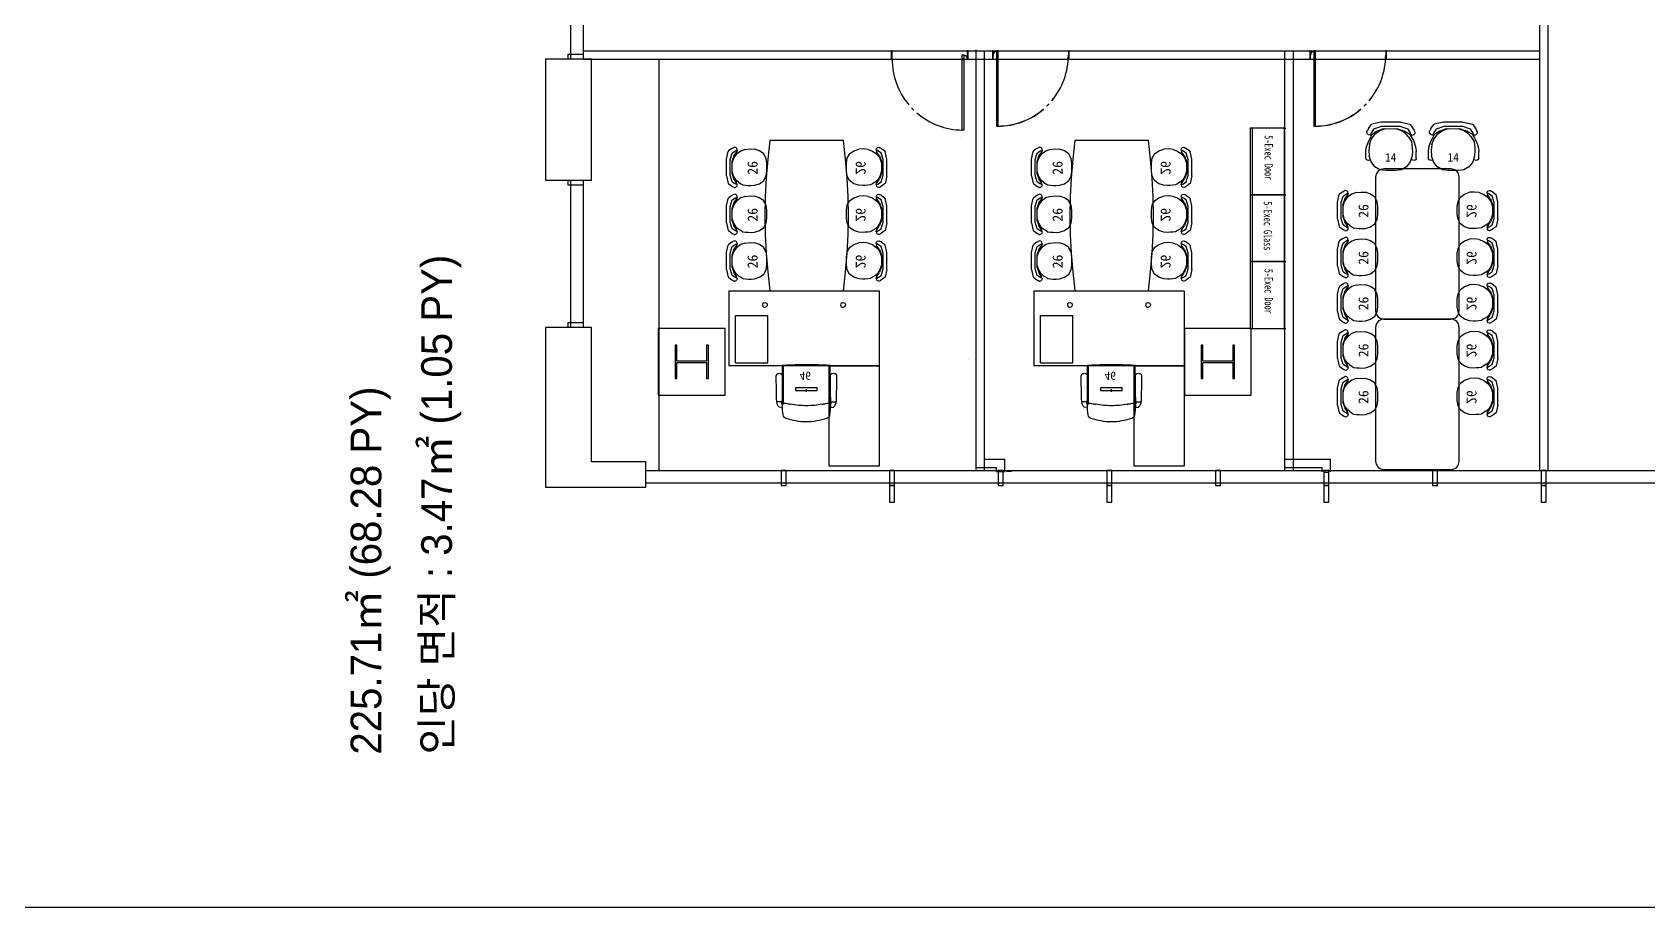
# Model space of a CAD drawing. Header units: millimetres. Extents: x 10479 to 135323, y 879012 to 965592.
# Drawn here: x 25186 to 44529, y 890564 to 901048 of the extents above; entities that cross this region are included whole.
import ezdxf
from ezdxf.enums import TextEntityAlignment as Align

# ---------------------------------------------------------------- set-up
doc = ezdxf.new("R2010")
doc.units = ezdxf.units.MM
doc.header["$PDMODE"] = 2
doc.header["$PDSIZE"] = 15
for name, color, linetype in [('$CHAR', 3, 'Continuous'), ('보루네오', 140, 'Continuous'), ('시디즈', 211, 'Continuous')]:
    doc.layers.add(name, color=color, linetype=linetype)
doc.styles.add('돋움', font='')
doc.styles.get('돋움').set_extended_font_data('Dotum')

# ---------------------------------------------------------------- blocks, each defined once
blk = doc.blocks.new('도각')
at = {"color": 1}
blk.add_lwpolyline([(86695, 6921), (160695, 6921), (160695, -39490), (86695, -39490)], close=True, dxfattribs=at)
blk = doc.blocks.new('책상_중역책상_보루네오_중역세트')
at = {"layer": '보루네오'}
for p, q in [((27952, 169323), (26152, 169323)), ((26152, 168423), (26152, 169323)), ((26231, 169287), (26619, 169287)), ((26231, 169287), (26231, 168719)), ((26619, 169287), (26619, 168719)), ((27952, 168423), (27952, 169323)), ((26231, 168719), (26619, 168719)), ((26555, 168593), (26557, 168604)), ((26557, 168581), (26555, 168593)), ((26557, 168604), (26563, 168613)), ((26563, 168572), (26557, 168581)), ((26563, 168613), (26573, 168619)), ((26573, 168566), (26563, 168572)), ((26573, 168619), (26584, 168622)), ((26573, 168566), (26584, 168564)), ((26595, 168619), (26584, 168622)), ((26584, 168564), (26595, 168566)), ((26605, 168613), (26595, 168619)), ((26595, 168566), (26605, 168572)), ((26611, 168604), (26605, 168613)), ((26605, 168572), (26611, 168581)), ((26613, 168593), (26611, 168604)), ((26611, 168581), (26613, 168593)), ((27490, 168593), (27492, 168604)), ((27492, 168581), (27490, 168593)), ((27492, 168604), (27498, 168613)), ((27498, 168572), (27492, 168581)), ((27498, 168613), (27508, 168619)), ((27508, 168566), (27498, 168572)), ((27508, 168619), (27519, 168622)), ((27508, 168566), (27519, 168564)), ((27530, 168619), (27519, 168622)), ((27519, 168564), (27530, 168566)), ((27540, 168613), (27530, 168619)), ((27530, 168566), (27540, 168572)), ((27546, 168604), (27540, 168613)), ((27540, 168572), (27546, 168581)), ((27548, 168593), (27546, 168604)), ((27546, 168581), (27548, 168593)), ((26152, 168423), (27952, 168423)), ((26619, 168198), (26645, 168423)), ((26645, 168423), (27524, 168423)), ((27524, 168423), (27551, 168198)), ((26601, 167973), (26619, 168198)), ((27551, 168198), (27569, 167973)), ((26589, 167748), (26601, 167973)), ((27569, 167973), (27581, 167748)), ((26585, 167523), (26589, 167748)), ((27581, 167748), (27584, 167523)), ((26589, 167298), (26585, 167523)), ((27584, 167523), (27581, 167298)), ((26601, 167073), (26589, 167298)), ((27581, 167298), (27569, 167073)), ((26619, 166848), (26601, 167073)), ((27569, 167073), (27551, 166848)), ((26645, 166623), (26619, 166848)), ((27551, 166848), (27524, 166623)), ((27524, 166623), (26645, 166623))]:
    blk.add_line(p, q, dxfattribs=at)
blk.add_lwpolyline([(27952, 169323), (27952, 170523), (27352, 170523), (27352, 169323)], close=True, dxfattribs=at)
blk = doc.blocks.new('의자_회의용의자_보루네오_UC805SZ')
at = {"layer": '보루네오'}
for p, q in [((206019, 39533), (206012, 39483)), ((206042, 39575), (206019, 39533)), ((206042, 39575), (206043, 39576)), ((206085, 39607), (206043, 39576)), ((206135, 39623), (206085, 39607)), ((206171, 39625), (206135, 39623)), ((206199, 39624), (206171, 39625)), ((206227, 39622), (206199, 39624)), ((206254, 39618), (206227, 39622)), ((206271, 39607), (206254, 39618)), ((206296, 39591), (206271, 39607)), ((206296, 39591), (206325, 39567)), ((206309, 39619), (206311, 39632)), ((206309, 39619), (206309, 39619)), ((206314, 39616), (206309, 39619)), ((206309, 39619), (206313, 39604)), ((206311, 39632), (206321, 39643)), ((206313, 39604), (206343, 39557)), ((206313, 39604), (206325, 39567)), ((206314, 39616), (206331, 39607)), ((206314, 39616), (206314, 39616)), ((206334, 39646), (206321, 39643)), ((206347, 39534), (206325, 39567)), ((206331, 39607), (206359, 39589)), ((206341, 39644), (206334, 39646)), ((206337, 39645), (206351, 39639)), ((206363, 39504), (206343, 39557)), ((206363, 39483), (206347, 39534)), ((206363, 39632), (206351, 39639)), ((206359, 39589), (206379, 39523)), ((206393, 39610), (206363, 39632)), ((206363, 39385), (206363, 39504)), ((206379, 39523), (206379, 39366)), ((206399, 39605), (206393, 39610)), ((206416, 39528), (206399, 39605)), ((206416, 39528), (206416, 39361)), ((206012, 39483), (206012, 39403)), ((206012, 39403), (206019, 39354)), ((206019, 39354), (206042, 39312)), ((206316, 39310), (206347, 39353)), ((206342, 39329), (206363, 39385)), ((206347, 39354), (206363, 39403)), ((206347, 39353), (206363, 39403)), ((206379, 39366), (206359, 39301)), ((206416, 39361), (206399, 39285)), ((206043, 39310), (206042, 39312)), ((206043, 39310), (206085, 39280)), ((206085, 39280), (206135, 39263)), ((206181, 39260), (206135, 39263)), ((206229, 39265), (206181, 39260)), ((206229, 39265), (206273, 39281)), ((206273, 39281), (206316, 39312)), ((206309, 39270), (206313, 39288)), ((206314, 39273), (206309, 39270)), ((206309, 39270), (206311, 39257)), ((206321, 39247), (206311, 39257)), ((206342, 39329), (206313, 39288)), ((206316, 39312), (206313, 39288)), ((206332, 39282), (206314, 39273)), ((206321, 39247), (206335, 39244)), ((206359, 39301), (206332, 39282)), ((206335, 39244), (206342, 39246)), ((206338, 39245), (206351, 39251)), ((206363, 39257), (206351, 39251)), ((206363, 39257), (206394, 39280)), ((206394, 39280), (206399, 39285))]:
    blk.add_line(p, q, dxfattribs=at)
blk.add_text('26', height=100, rotation=270).set_placement((206106, 39517))
blk = doc.blocks.new('의자_중역의자_보루네오_검정가죽')
at = {"layer": '보루네오'}
for p, q in [((-292, 206, 0), (-326, 202, 0)), ((-290, 166, 0), (-290, 204, 0)), ((290, 166, 0), (290, 204, 0)), ((292, 206, 0), (326, 202, 0)), ((-294, 136, 0), (-354, 136, 0)), ((-294, 136, 0), (-294, 150, 0)), ((-286, 165), (-286, -300)), ((-276, -297), (-276, 160)), ((-130, 0), (130, 0)), ((-130, -30), (-130, 0)), ((130, 0), (130, -30)), ((276, -297), (276, 160)), ((286, 165), (286, -300)), ((294, 136, 0), (294, 150, 0)), ((294, 136, 0), (354, 136, 0)), ((130, -30), (-130, -30)), ((-283, -301), (-276, -298)), ((283, -301), (276, -298))]:
    blk.add_line(p, q, dxfattribs=at)
for centre, radius, start, end in [((-256, 133, 0), 97.9, 135.7426, 178.3707), ((-291, 204, 0), 1.5, 0, 93.7447), ((147, 210), 433, 169.0339, 184.0296), ((-226, 283), 54, 109.4161, 169.0339), ((6, -373), 750, 90.431, 109.4161), ((-6, -373), 750, 70.5839, 89.569), ((226, 283), 54, 10.9661, 70.5839), ((-147, 210), 433, 355.9704, 10.9661), ((291, 204, 0), 1.5, 86.2553, 180), ((256, 133, 0), 97.9, 1.6293, 44.2574), ((6577, -127, 0), 6937, 177.8375, 180.4387), ((-354, 135, 0), 0.8, 90, 177.8375), ((-259, 150, 0), 35, 152.3396, 180), ((-294, 135, 0), 0.821, 2.2679, 102.109), ((-6705, -119, 0), 6417, 359.4559, 2.2679), ((-270, 165), 16, 152.0906, 180), ((-254, 182), 31.1, 184.0296, 281.6168), ((-384, 813), 675, 281.6168, 286.6456), ((-7, -807), 990, 89.5905, 100.6912), ((7, -807), 990, 79.3088, 90.4095), ((384, 813), 675, 253.3544, 258.3832), ((254, 182), 31.1, 258.3832, 355.9704), ((270, 165), 16, 0, 27.9094), ((6705, -119, 0), 6417, 177.7321, 180.5441), ((259, 150, 0), 35, 0, 27.6604), ((294, 135, 0), 0.821, 77.891, 177.7321), ((354, 135, 0), 0.8, 2.1625, 90), ((-6577, -127, 0), 6937, 359.5613, 2.1625), ((-335, -179, 0), 24.4, 180.4387, 251.2096), ((-313, -179, 0), 24.5, 288.7691, 359.4559), ((313, -179, 0), 24.5, 180.5441, 251.2309), ((335, -179, 0), 24.4, 288.7904, 359.5613), ((-324, -146, 0), 59.5, 251.2096, 288.7691), ((-284, -300), 2, 180, 295.8508), ((-269, -297), 7, 180, 266.9154), ((0, 4695), 5006, 266.9154, 270), ((0, 4695), 5006, 270, 273.0846), ((269, -297), 7, 273.0846, 0), ((284, -300), 2, 244.1492, 0), ((324, -146, 0), 59.5, 251.2309, 288.7904)]:
    blk.add_arc(centre, radius, start, end, dxfattribs=at)
blk.add_point((0, 0), dxfattribs=at)
blk.add_text('46', height=100).set_placement((-81, -224))
blk = doc.blocks.new('의자_회의용의자_시디즈_M502F')
at = {"layer": '시디즈'}
for p, q in [((12, 461), (15, 471)), ((16, 442), (12, 461)), ((13, 466), (22, 485)), ((16, 442), (31, 428)), ((31, 502), (22, 485)), ((31, 502), (63, 546)), ((50, 425), (31, 428)), ((38, 365), (57, 395)), ((54, 431), (50, 425)), ((50, 425), (75, 430)), ((67, 457), (54, 431)), ((55, 393), (75, 430)), ((63, 546), (71, 553)), ((65, 373), (109, 434)), ((93, 496), (67, 457)), ((180, 578), (71, 553)), ((133, 472), (75, 430)), ((187, 525), (93, 496)), ((107, 434), (168, 479)), ((133, 472), (213, 502)), ((168, 479), (240, 502)), ((169, 479), (240, 502)), ((418, 578), (180, 578)), ((411, 525), (187, 525)), ((213, 502), (384, 501)), ((354, 502), (426, 479)), ((384, 501), (459, 473)), ((505, 496), (411, 525)), ((418, 578), (528, 553)), ((426, 479), (474, 447)), ((527, 430), (459, 473)), ((508, 406), (474, 447)), ((531, 456), (505, 496)), ((508, 406), (531, 370)), ((527, 430), (552, 390)), ((548, 425), (527, 430)), ((528, 553), (535, 545)), ((544, 431), (531, 456)), ((535, 545), (567, 501)), ((544, 431), (544, 431)), ((544, 431), (548, 425)), ((548, 425), (567, 427)), ((548, 425), (548, 425)), ((552, 390), (570, 358)), ((567, 501), (577, 484)), ((567, 427), (582, 441)), ((585, 465), (577, 484)), ((586, 460), (582, 441)), ((583, 470), (586, 460)), ((0, 226), (5, 271)), ((0, 148), (0, 226)), ((5, 271), (19, 314)), ((19, 314), (38, 365)), ((42, 310), (35, 241)), ((35, 241), (39, 176)), ((42, 310), (65, 373)), ((531, 370), (547, 346)), ((547, 346), (552, 307)), ((552, 307), (555, 267)), ((557, 228), (554, 176)), ((555, 267), (557, 228)), ((570, 358), (587, 313)), ((587, 313), (599, 269)), ((599, 269), (604, 228)), ((604, 147), (604, 228)), ((2, 138), (0, 148)), ((9, 129), (2, 138)), ((20, 123), (9, 129)), ((33, 121), (20, 123)), ((46, 123), (33, 121)), ((63, 105), (39, 176)), ((57, 129), (46, 123)), ((107, 45), (63, 105)), ((107, 45), (109, 43)), ((169, 10), (109, 43)), ((240, 0), (169, 10)), ((425, 10), (354, 0)), ((485, 43), (425, 10)), ((485, 43), (487, 45)), ((531, 105), (487, 45)), ((554, 176), (531, 105)), ((544, 138), (550, 129)), ((561, 124), (550, 129)), ((573, 121), (561, 124)), ((585, 124), (573, 121)), ((595, 129), (585, 124)), ((602, 138), (595, 129)), ((604, 147), (602, 138)), ((354, 0), (240, 0))]:
    blk.add_line(p, q, dxfattribs=at)
blk.add_text('14', height=100).set_placement((229, 107))
blk = doc.blocks.new('14F')
at = {"color": 8}
for p, q in [((-156768, 741042), (-156768, 722642)), ((-156768, 740942), (-156768, 722642)), ((-156668, 740942), (-156668, 722642)), ((-168368, 729017), (-168368, 727567)), ((-168218, 729017), (-168218, 727567)), ((-168218, 727667), (-156768, 727667)), ((-164528, 727667), (-164528, 727567)), ((-164518, 727667), (-164528, 727667)), ((-164518, 727567), (-164518, 727667)), ((-163618, 727667), (-163618, 727567)), ((-163608, 727667), (-163618, 727667)), ((-163608, 727567), (-163608, 727667)), ((-163517, 727678), (-163517, 722653)), ((-163418, 727667), (-163418, 722642)), ((-163318, 727667), (-163318, 727567)), ((-163308, 727667), (-163318, 727667)), ((-163308, 727567), (-163308, 727667)), ((-162407, 727667), (-162407, 727567)), ((-162397, 727667), (-162407, 727667)), ((-162397, 727567), (-162397, 727667)), ((-159818, 727667), (-159818, 722642)), ((-159718, 727667), (-159718, 722642)), ((-159518, 727667), (-159518, 727567)), ((-159508, 727667), (-159518, 727667)), ((-159508, 727567), (-159508, 727667)), ((-158607, 727667), (-158607, 727567)), ((-158597, 727667), (-158607, 727667)), ((-158597, 727567), (-158597, 727667)), ((-168118, 727567), (-168668, 727567)), ((-168668, 727567), (-168668, 726117)), ((-168398, 727567), (-168398, 727627)), ((-168398, 727627), (-168218, 727627)), ((-168218, 727567), (-168398, 727567)), ((-168218, 727627), (-168218, 727567)), ((-168218, 727567), (-156768, 727567)), ((-168118, 726117), (-168118, 727567)), ((-167467, 727567), (-167306, 727567)), ((-167307, 722644), (-167307, 727564)), ((-164528, 727567), (-164518, 727567)), ((-163618, 727567), (-163608, 727567)), ((-163318, 727567), (-163308, 727567)), ((-162407, 727567), (-162397, 727567)), ((-159518, 727567), (-159508, 727567)), ((-158607, 727567), (-158597, 727567)), ((-168668, 726117), (-168118, 726117)), ((-168398, 726057), (-168398, 726117)), ((-168398, 726117), (-168218, 726117)), ((-168368, 726117), (-168368, 724352)), ((-168218, 726117), (-168218, 726057)), ((-168218, 726117), (-168218, 724352)), ((-168218, 726057), (-168398, 726057)), ((-168398, 724352), (-168398, 724412)), ((-168398, 724412), (-168218, 724412)), ((-168218, 724412), (-168218, 724352)), ((-168118, 724352), (-168668, 724352)), ((-168668, 724352), (-168668, 722442)), ((-168218, 724352), (-168398, 724352)), ((-168118, 722742), (-168118, 724352)), ((-166518, 724342), (-167318, 724342)), ((-167318, 724342), (-167318, 723542)), ((-166518, 723542), (-166518, 724342)), ((-160218, 724342), (-161018, 724342)), ((-161018, 724342), (-161018, 723542)), ((-160218, 723542), (-160218, 724342)), ((-167118, 724142), (-167118, 723742)), ((-167097, 724142), (-167118, 724142)), ((-167097, 723948), (-167097, 724142)), ((-166718, 724142), (-166739, 724142)), ((-166739, 724142), (-166739, 723948)), ((-166718, 723742), (-166718, 724142)), ((-160818, 724142), (-160818, 723742)), ((-160797, 724142), (-160818, 724142)), ((-160797, 723948), (-160797, 724142)), ((-160418, 724142), (-160439, 724142)), ((-160439, 724142), (-160439, 723948)), ((-160418, 723742), (-160418, 724142)), ((-166739, 723948), (-167097, 723948)), ((-167097, 723742), (-167097, 723935)), ((-167097, 723935), (-166739, 723935)), ((-166739, 723935), (-166739, 723742)), ((-160439, 723948), (-160797, 723948)), ((-160797, 723742), (-160797, 723935)), ((-160797, 723935), (-160439, 723935)), ((-160439, 723935), (-160439, 723742)), ((-167118, 723742), (-167097, 723742)), ((-166739, 723742), (-166718, 723742)), ((-160818, 723742), (-160797, 723742)), ((-160439, 723742), (-160418, 723742)), ((-167318, 723542), (-166518, 723542)), ((-161018, 723542), (-160218, 723542)), ((-167468, 722742), (-168118, 722742)), ((-167468, 722442), (-167468, 722742)), ((-167468, 722642), (-134678, 722642)), ((-167467, 722642), (-167306, 722642)), ((-165788, 722642), (-165848, 722642)), ((-165848, 722642), (-165848, 722462)), ((-165788, 722462), (-165788, 722642)), ((-164488, 722642), (-164548, 722642)), ((-164548, 722642), (-164548, 722462)), ((-164488, 722462), (-164488, 722642)), ((-164068, 722642), (-163518, 722642)), ((-163518, 722677), (-163269, 722677)), ((-163418, 722777), (-163169, 722777)), ((-163269, 722627), (-163269, 722677)), ((-163188, 722642), (-163248, 722642)), ((-163248, 722642), (-163248, 722462)), ((-163188, 722462), (-163188, 722642)), ((-163169, 722627), (-163169, 722777)), ((-161888, 722642), (-161948, 722642)), ((-161948, 722642), (-161948, 722462)), ((-161888, 722462), (-161888, 722642)), ((-160588, 722642), (-160648, 722642)), ((-160648, 722642), (-160648, 722462)), ((-160588, 722462), (-160588, 722642)), ((-159818, 722776), (-159268, 722776)), ((-159818, 722676), (-159368, 722676)), ((-159368, 722626), (-159368, 722676)), ((-159288, 722642), (-159348, 722642)), ((-159348, 722642), (-159348, 722462)), ((-159288, 722462), (-159288, 722642)), ((-159268, 722626), (-159268, 722776)), ((-157988, 722642), (-158048, 722642)), ((-158048, 722642), (-158048, 722462)), ((-157988, 722462), (-157988, 722642)), ((-156688, 722642), (-156748, 722642)), ((-156748, 722642), (-156748, 722462)), ((-156688, 722462), (-156688, 722642)), ((-168668, 722442), (-167468, 722442)), ((-167468, 722492), (-134678, 722492)), ((-165848, 722462), (-165788, 722462)), ((-164548, 722462), (-164488, 722462)), ((-164488, 722462), (-164548, 722462)), ((-164548, 722462), (-164548, 722262)), ((-164488, 722262), (-164488, 722462)), ((-163269, 722627), (-163169, 722627)), ((-163249, 722627), (-163189, 722627)), ((-163248, 722462), (-163188, 722462)), ((-163088, 722627), (-163148, 722627)), ((-161948, 722462), (-161888, 722462)), ((-161888, 722462), (-161948, 722462)), ((-161948, 722462), (-161948, 722262)), ((-161888, 722262), (-161888, 722462)), ((-160648, 722462), (-160588, 722462)), ((-159288, 722617), (-159348, 722617)), ((-159348, 722462), (-159288, 722462)), ((-159288, 722462), (-159348, 722462)), ((-159348, 722462), (-159348, 722262)), ((-159288, 722262), (-159288, 722462)), ((-158048, 722462), (-157988, 722462)), ((-156748, 722462), (-156688, 722462)), ((-156688, 722462), (-156748, 722462)), ((-156748, 722462), (-156748, 722262)), ((-156688, 722262), (-156688, 722462)), ((-164548, 722262), (-164488, 722262)), ((-161948, 722262), (-161888, 722262)), ((-159348, 722262), (-159288, 722262)), ((-156748, 722262), (-156688, 722262))]:
    blk.add_line(p, q, dxfattribs=at)
at = {"color": 8, "ltscale": 80}
for p, q in [((-163248, 727665), (-163268, 727665)), ((-163268, 727665), (-163268, 726765)), ((-163248, 727663), (-163268, 727663)), ((-163268, 727663), (-163268, 726763)), ((-163248, 726765), (-163248, 727665)), ((-163248, 726763), (-163248, 727663)), ((-159448, 727665), (-159468, 727665)), ((-159468, 727665), (-159468, 726765)), ((-159448, 727663), (-159468, 727663)), ((-159468, 727663), (-159468, 726763)), ((-159448, 726765), (-159448, 727665)), ((-159448, 726763), (-159448, 727663)), ((-163678, 727617), (-163658, 727617)), ((-163678, 726717), (-163678, 727617)), ((-163658, 727617), (-163658, 726717)), ((-163658, 726717), (-163678, 726717)), ((-163268, 726765), (-163248, 726765)), ((-163268, 726763), (-163248, 726763)), ((-159468, 726765), (-159448, 726765)), ((-159468, 726763), (-159448, 726763))]:
    blk.add_line(p, q, dxfattribs=at)
at = {"color": 8, "linetype": 'Continuous', "ltscale": 35}
for p, q in [((-163703, 726631), (-163703, 726631)), ((-163575, 725638), (-163575, 725638)), ((-163607, 723965), (-163607, 723965))]:
    blk.add_line(p, q, dxfattribs=at)
at = {"color": 8, "ltscale": 80}
for centre in [(-163668, 727567), (-163258, 727615), (-163258, 727613), (-159458, 727615), (-159458, 727613)]:
    blk.add_circle(centre, 7.5, dxfattribs=at)
for centre, radius, start, end in [((-163258, 727615), 50, 101.537, 180), ((-163258, 727613), 50, 101.537, 180), ((-159458, 727615), 50, 101.537, 180), ((-159458, 727613), 50, 101.537, 180), ((-163668, 727567), 850, 180, 219.9391), ((-163668, 727567), 50, 0, 78.463), ((-163258, 727615), 850, 320.0609, 0), ((-163258, 727613), 850, 320.0609, 0), ((-159458, 727615), 850, 320.0609, 0), ((-159458, 727613), 850, 320.0609, 0), ((-163668, 727567), 850, 223.3147, 226.0112), ((-163668, 727567), 850, 229.3868, 269.3259), ((-163258, 727615), 850, 270.6741, 310.6132), ((-163258, 727613), 850, 270.6741, 310.6132), ((-163258, 727615), 850, 313.9888, 316.6853), ((-163258, 727613), 850, 313.9888, 316.6853), ((-159458, 727615), 850, 270.6741, 310.6132), ((-159458, 727613), 850, 270.6741, 310.6132), ((-159458, 727615), 850, 313.9888, 316.6853), ((-159458, 727613), 850, 313.9888, 316.6853)]:
    blk.add_arc(centre, radius, start, end, dxfattribs=at)
at = {"color": 8}
for points in [[(-167308, 727564), (-167307, 727564), (-167307, 727567)], [(-167308, 722644), (-167307, 722644), (-167307, 722642)]]:
    blk.add_solid(points, dxfattribs=at)
at = {"color": 8, "linetype": 'ByBlock', "style": '돋움'}
for s, p in [('인당 면적 : 3.47㎡ (1.05 PY)', (-169789, 719237)), ('225.71㎡ (68.28 PY)', (-170634, 719237))]:
    blk.add_text(s, height=367.92, rotation=90, dxfattribs=at).set_placement(p)
at = {"color": 8}
blk.add_text('4925', height=2.5, rotation=90, dxfattribs=at).set_placement((-167308, 725100))
at = {"color": 8, "linetype": 'ByBlock', "ltscale": 0.1, "style": '돋움'}
for tag, p in [('그룹HR팀', (-166987, 780698, 0)), ('인재전략팀', (-162409, 780698, 0)), ('HRD기획팀', (-160032, 780698, 0)), ('기업문화팀', (-157519, 780698, 0)), ('뷰티교육팀', (-152663, 780698, 0)), ('자산관리팀', (-147978, 780698, 0)), ('법무팀', (-145354, 780698, 0)), ('특허팀', (-142261, 780698, 0)), ('상표팀', (-139438, 780698, 0))]:
    blk.add_attdef(tag, text='', height=356, rotation=90, dxfattribs=at).set_placement(p, align=Align.MIDDLE_CENTER)
at = {"color": 8, "style": '돋움'}
blk.add_attdef('1', text='', height=420, rotation=180, dxfattribs=at).set_placement((-143911, 758189), align=Align.MIDDLE)
blk = doc.blocks.new('캐비닛_중역캐비닛_보루네오_반유리장800')
at = {"layer": '보루네오', "linetype": 'Continuous'}
for p, q in [((799, 0), (1, 0)), ((0, -1), (0, -413)), ((800, -413), (800, -1)), ((0, -390), (800, -390)), ((1, -414), (799, -414))]:
    blk.add_line(p, q, dxfattribs=at)
for centre, start, end in [((1, -1), 90, 180), ((799, -1), 0, 90), ((1, -413), 180, 270), ((799, -413), 270, 0)]:
    blk.add_arc(centre, 1, start, end, dxfattribs=at)
at = {"layer": '보루네오'}
for p in [(0, 0), (800, 0)]:
    blk.add_point(p, dxfattribs=at)
at = {"layer": '보루네오', "width": 0.6}
blk.add_text('5-Exec Glass', height=100, dxfattribs=at).set_placement((78, -250))
blk = doc.blocks.new('캐비닛_중역캐비닛_보루네오_5단800')
at = {"layer": '보루네오', "linetype": 'Continuous'}
for p, q in [((240492, 658258), (240492, 657846)), ((241291, 658259), (240493, 658259)), ((241292, 657846), (241292, 658258)), ((240492, 657869), (241292, 657869)), ((240493, 657845), (241291, 657845))]:
    blk.add_line(p, q, dxfattribs=at)
for centre, start, end in [((240493, 658258), 90, 180), ((241291, 658258), 0, 90), ((240493, 657846), 180, 270), ((241291, 657846), 270, 0)]:
    blk.add_arc(centre, 1, start, end, dxfattribs=at)
at = {"layer": '보루네오'}
for p in [(240492, 658259), (241292, 658259)]:
    blk.add_point(p, dxfattribs=at)
at = {"layer": '보루네오', "width": 0.6}
blk.add_text('5-Exec Door', height=100, dxfattribs=at).set_placement((240578, 658019))
blk = doc.blocks.new('테이블_회의테이블_보루네오_1800X1000')
at = {"layer": '보루네오'}
blk.add_lwpolyline([(276844, 655102), (278444, 655102, 0.414214), (278544, 655202), (278544, 656002, 0.414214), (278444, 656102), (276844, 656102, 0.414214), (276744, 656002), (276744, 655202, 0.414214)], format="xyb", close=True, dxfattribs=at)

msp = doc.modelspace()

# ---------------------------------------------------------------- block references
at = {"layer": '$CHAR', "color": 1}
msp.add_blockref('14F', (200000, 173159.8), dxfattribs=at)
at = {"layer": '$CHAR', "rotation": 270}
for p in [(-618077.5, 1140393.4), (-618077.5, 1138793.4)]:
    msp.add_blockref('캐비닛_중역캐비닛_보루네오_5단800', p, dxfattribs=at)
at = {"xscale": 1.482, "yscale": 1.482, "zscale": 1.482}
msp.add_blockref('도각', (-110303.8, 949088.5), dxfattribs=at)
at = {"layer": '보루네오'}
for p, xscale, yscale, zscale, rotation in [((281192.1, 946790.7), 1.199999999999974, 1.199999999999974, 1.199999999999974, 180.0063661977299), ((-212280.1, 946763.3), -1.2, 1.2, 1.2, 180), ((284844.1, 946790.7), 1.199999999999974, 1.199999999999974, 1.199999999999974, 180.0063661977299), ((-208628.1, 946763.3), -1.2, 1.2, 1.2, 180), ((281192.2, 946228.5), 1.199999999999974, 1.199999999999974, 1.199999999999974, 180.0063661977299), ((-212280.1, 946201.1), -1.2, 1.2, 1.2, 180), ((284844.2, 946228.5), 1.199999999999974, 1.199999999999974, 1.199999999999974, 180.0063661977299), ((-208628.1, 946201.1), -1.2, 1.2, 1.2, 180), ((288507.3, 946274.5, 0.1), 1.199999999999938, 1.199999999999938, 1.199999999999938, 180.0063661977299), ((-204965, 946247, 0.1), -1.2, 1.2, 1.2, 180), ((281192.2, 945669.5), 1.199999999999974, 1.199999999999974, 1.199999999999974, 180.0063661977299), ((-212280.1, 945642), -1.2, 1.2, 1.2, 180), ((284844.2, 945669.5), 1.199999999999974, 1.199999999999974, 1.199999999999974, 180.0063661977299), ((-208628.1, 945642), -1.2, 1.2, 1.2, 180), ((288507.3, 945712.3, 0.1), 1.199999999999938, 1.199999999999938, 1.199999999999938, 180.0063661977299), ((-204965, 945684.9, 0.1), -1.2, 1.2, 1.2, 180), ((288507.3, 945166.5, 0.1), 1.199999999999938, 1.199999999999938, 1.199999999999938, 180.0063661977299), ((-204965, 945139, 0.1), -1.2, 1.2, 1.2, 180), ((288507.3, 944604.3, 0.1), 1.199999999999938, 1.199999999999938, 1.199999999999938, 180.0063661977299), ((-204965, 944576.9, 0.1), -1.2, 1.2, 1.2, 180), ((288507.4, 944045.2, 0.1), 1.199999999999938, 1.199999999999938, 1.199999999999938, 180.0063661977299), ((-204965, 944017.8, 0.1), -1.2, 1.2, 1.2, 180)]:
    msp.add_blockref('의자_회의용의자_보루네오_UC805SZ', p, dxfattribs=dict(at, xscale=xscale, yscale=yscale, zscale=zscale, rotation=rotation))
at = {"layer": '보루네오', "xscale": -1, "rotation": 180}
for name, p in [('책상_중역책상_보루네오_중역세트', (7374.2, 1066375.6)), ('책상_중역책상_보루네오_중역세트', (11026.2, 1066375.6)), ('의자_중역의자_보루네오_검정가죽', (34455, 896758.5, 0.1)), ('의자_중역의자_보루네오_검정가죽', (38107, 896758.5, 0.1))]:
    msp.add_blockref(name, p, dxfattribs=at)
at = {"layer": '보루네오'}
for name, p, rotation in [('테이블_회의테이블_보루네오_1800X1000', (697373.3, 620868.4), 90), ('캐비닛_중역캐비닛_보루네오_반유리장800', (40181.4, 899101.6), 270), ('테이블_회의테이블_보루네오_1800X1000', (697373.3, 619068.4), 90)]:
    msp.add_blockref(name, p, dxfattribs=dict(at, rotation=rotation))
at = {"layer": '시디즈'}
for p in [(41154.4, 899392.7), (41902.4, 899392.7)]:
    msp.add_blockref('의자_회의용의자_시디즈_M502F', p, dxfattribs=at)

doc.saveas('drawing.dxf')
